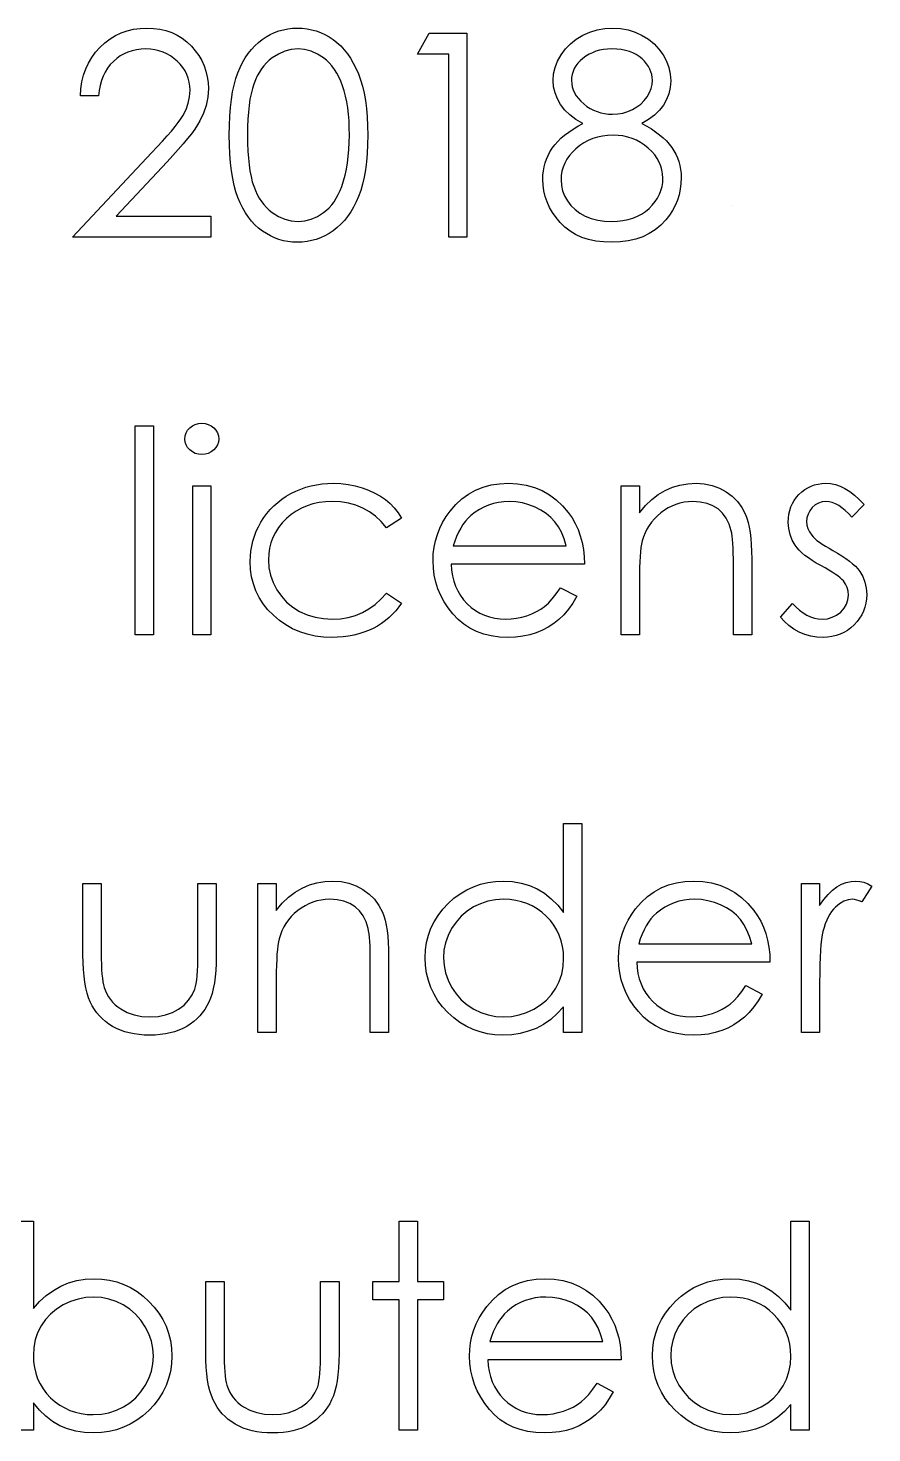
# Model space of a CAD drawing. Header units: millimetres. Extents: x -27 to 266, y -7 to 117.
# Drawn here: x 97.02 to 111.51, y 92.97 to 117.1 of the extents above; entities that cross this region are included whole.
import ezdxf

# ---------------------------------------------------------------- set-up
doc = ezdxf.new("R2010")
doc.units = ezdxf.units.MM

msp = doc.modelspace()

# ---------------------------------------------------------------- linework, layer by layer
at = {"color": 7, "linetype": 'Continuous'}
msp.add_line((109.112, 114.053), (109.112, 114.053), dxfattribs=at)
at = {"color": 7, "linetype": 'Continuous', "flags": 128}
for points in [[(98.23, 115.938), (97.916, 115.938), (97.916, 115.938), (97.925, 116.063), (97.943, 116.182), (97.97, 116.295), (98.008, 116.403), (98.055, 116.504), (98.112, 116.601), (98.178, 116.692), (98.255, 116.776), (98.338, 116.854), (98.427, 116.92), (98.521, 116.976), (98.618, 117.023), (98.721, 117.058), (98.828, 117.084), (98.941, 117.1), (99.058, 117.105), (99.058, 117.105), (99.173, 117.1), (99.283, 117.085), (99.386, 117.061), (99.485, 117.027), (99.578, 116.983), (99.665, 116.93), (99.747, 116.868), (99.823, 116.795), (99.891, 116.715), (99.95, 116.633), (100.001, 116.546), (100.042, 116.457), (100.074, 116.364), (100.097, 116.267), (100.11, 116.168), (100.115, 116.064), (100.115, 116.064), (100.106, 115.918), (100.078, 115.777), (100.034, 115.641), (99.97, 115.509), (99.929, 115.442), (99.88, 115.369), (99.823, 115.289), (99.757, 115.205), (99.682, 115.114), (99.599, 115.018), (99.507, 114.916), (99.407, 114.808), (99.407, 114.808), (98.531, 113.874), (98.531, 113.874), (100.16, 113.874), (100.16, 113.874), (100.16, 113.515), (100.16, 113.515), (97.782, 113.515), (97.782, 113.515), (99.139, 114.963), (99.139, 114.963), (99.238, 115.067), (99.328, 115.164), (99.408, 115.254), (99.48, 115.336), (99.542, 115.413), (99.596, 115.481), (99.64, 115.544), (99.676, 115.599), (99.731, 115.704), (99.77, 115.812), (99.793, 115.922), (99.801, 116.036), (99.801, 116.036), (99.797, 116.108), (99.787, 116.176), (99.77, 116.242), (99.746, 116.306), (99.715, 116.368), (99.677, 116.426), (99.633, 116.482), (99.581, 116.536), (99.524, 116.585), (99.464, 116.628), (99.402, 116.664), (99.336, 116.693), (99.267, 116.716), (99.195, 116.732), (99.12, 116.742), (99.042, 116.746), (99.042, 116.746), (98.959, 116.742), (98.881, 116.732), (98.806, 116.715), (98.734, 116.692), (98.666, 116.663), (98.602, 116.626), (98.541, 116.583), (98.483, 116.533), (98.431, 116.478), (98.385, 116.417), (98.344, 116.35), (98.309, 116.279), (98.28, 116.202), (98.258, 116.119), (98.241, 116.031), (98.23, 115.938)], [(100.474, 115.263), (100.476, 115.432), (100.483, 115.59), (100.495, 115.739), (100.511, 115.878), (100.531, 116.007), (100.557, 116.126), (100.587, 116.236), (100.622, 116.335), (100.66, 116.427), (100.703, 116.514), (100.75, 116.593), (100.801, 116.668), (100.855, 116.737), (100.912, 116.8), (100.974, 116.857), (101.04, 116.909), (101.108, 116.955), (101.179, 116.994), (101.251, 117.028), (101.326, 117.055), (101.403, 117.077), (101.481, 117.093), (101.561, 117.102), (101.644, 117.105), (101.644, 117.105), (101.728, 117.102), (101.81, 117.093), (101.889, 117.077), (101.967, 117.055), (102.042, 117.028), (102.116, 116.994), (102.188, 116.955), (102.258, 116.908), (102.324, 116.856), (102.388, 116.797), (102.448, 116.733), (102.504, 116.663), (102.556, 116.586), (102.605, 116.503), (102.65, 116.414), (102.692, 116.319), (102.729, 116.216), (102.762, 116.105), (102.79, 115.986), (102.812, 115.859), (102.83, 115.723), (102.842, 115.578), (102.849, 115.425), (102.852, 115.263), (102.852, 115.263), (102.849, 115.103), (102.842, 114.951), (102.83, 114.806), (102.813, 114.671), (102.79, 114.544), (102.763, 114.426), (102.732, 114.315), (102.694, 114.213), (102.653, 114.118), (102.608, 114.03), (102.56, 113.947), (102.507, 113.87), (102.451, 113.799), (102.391, 113.735), (102.327, 113.676), (102.26, 113.623), (102.19, 113.577), (102.117, 113.537), (102.043, 113.503), (101.967, 113.475), (101.889, 113.453), (101.81, 113.438), (101.728, 113.428), (101.644, 113.425), (101.644, 113.425), (101.561, 113.428), (101.481, 113.437), (101.403, 113.452), (101.327, 113.473), (101.253, 113.5), (101.181, 113.534), (101.111, 113.573), (101.043, 113.618), (100.977, 113.669), (100.916, 113.726), (100.858, 113.789), (100.804, 113.858), (100.754, 113.933), (100.707, 114.013), (100.663, 114.1), (100.624, 114.193), (100.589, 114.293), (100.558, 114.403), (100.533, 114.523), (100.512, 114.652), (100.495, 114.79), (100.483, 114.939), (100.476, 115.097), (100.474, 115.263)], [(107.56, 115.465), (107.646, 115.419), (107.725, 115.372), (107.798, 115.323), (107.865, 115.273), (107.927, 115.221), (107.982, 115.167), (108.031, 115.113), (108.075, 115.056), (108.113, 114.998), (108.146, 114.937), (108.174, 114.875), (108.196, 114.811), (108.214, 114.745), (108.227, 114.677), (108.234, 114.606), (108.237, 114.534), (108.237, 114.534), (108.233, 114.433), (108.22, 114.335), (108.2, 114.24), (108.171, 114.148), (108.133, 114.058), (108.087, 113.973), (108.034, 113.889), (107.972, 113.809), (107.972, 113.809), (107.886, 113.72), (107.792, 113.641), (107.689, 113.575), (107.577, 113.521), (107.456, 113.479), (107.327, 113.449), (107.189, 113.431), (107.043, 113.425), (107.043, 113.425), (106.902, 113.431), (106.769, 113.446), (106.645, 113.473), (106.531, 113.509), (106.424, 113.557), (106.328, 113.615), (106.239, 113.683), (106.159, 113.762), (106.088, 113.848), (106.027, 113.935), (105.976, 114.025), (105.934, 114.117), (105.901, 114.211), (105.877, 114.307), (105.863, 114.405), (105.859, 114.505), (105.859, 114.505), (105.861, 114.579), (105.869, 114.651), (105.882, 114.72), (105.899, 114.788), (105.922, 114.854), (105.95, 114.918), (105.983, 114.98), (106.021, 115.04), (106.065, 115.099), (106.115, 115.156), (106.172, 115.212), (106.235, 115.266), (106.304, 115.318), (106.379, 115.369), (106.461, 115.418), (106.549, 115.465), (106.549, 115.465), (106.429, 115.534), (106.325, 115.612), (106.238, 115.697), (106.166, 115.79), (106.11, 115.889), (106.07, 115.991), (106.046, 116.097), (106.038, 116.206), (106.038, 116.206), (106.046, 116.318), (106.072, 116.428), (106.114, 116.537), (106.173, 116.645), (106.248, 116.746), (106.335, 116.836), (106.434, 116.915), (106.547, 116.982), (106.669, 117.036), (106.796, 117.074), (106.927, 117.097), (107.064, 117.105), (107.064, 117.105), (107.197, 117.097), (107.325, 117.074), (107.447, 117.034), (107.565, 116.98), (107.674, 116.913), (107.77, 116.834), (107.855, 116.744), (107.926, 116.643), (107.984, 116.536), (108.024, 116.425), (108.049, 116.312), (108.057, 116.197), (108.057, 116.197), (108.05, 116.083), (108.026, 115.976), (107.987, 115.875), (107.933, 115.78), (107.863, 115.692), (107.778, 115.61), (107.677, 115.534), (107.56, 115.465)], [(103.91, 117.015), (104.557, 117.015), (104.557, 117.015), (104.557, 113.515), (104.557, 113.515), (104.243, 113.515), (104.243, 113.515), (104.243, 116.656), (104.243, 116.656), (103.705, 116.656), (103.705, 116.656), (103.91, 117.015)], [(100.788, 115.265), (100.789, 115.125), (100.795, 114.993), (100.803, 114.869), (100.815, 114.756), (100.83, 114.651), (100.848, 114.554), (100.87, 114.466), (100.895, 114.388), (100.924, 114.315), (100.956, 114.248), (100.99, 114.185), (101.028, 114.127), (101.069, 114.073), (101.113, 114.023), (101.161, 113.978), (101.211, 113.938), (101.318, 113.87), (101.427, 113.823), (101.54, 113.794), (101.655, 113.784), (101.655, 113.784), (101.77, 113.793), (101.882, 113.822), (101.99, 113.868), (102.095, 113.934), (102.145, 113.974), (102.191, 114.018), (102.234, 114.068), (102.275, 114.122), (102.312, 114.18), (102.347, 114.244), (102.377, 114.312), (102.405, 114.385), (102.405, 114.385), (102.436, 114.479), (102.464, 114.577), (102.486, 114.68), (102.505, 114.787), (102.519, 114.9), (102.53, 115.017), (102.536, 115.139), (102.538, 115.265), (102.538, 115.265), (102.536, 115.391), (102.531, 115.512), (102.521, 115.626), (102.509, 115.735), (102.492, 115.838), (102.472, 115.934), (102.448, 116.026), (102.42, 116.111), (102.389, 116.191), (102.356, 116.265), (102.319, 116.333), (102.28, 116.396), (102.238, 116.454), (102.192, 116.506), (102.145, 116.552), (102.094, 116.593), (101.988, 116.659), (101.88, 116.708), (101.769, 116.736), (101.655, 116.746), (101.655, 116.746), (101.539, 116.736), (101.426, 116.708), (101.317, 116.659), (101.211, 116.593), (101.161, 116.553), (101.114, 116.508), (101.07, 116.458), (101.029, 116.404), (100.991, 116.346), (100.956, 116.283), (100.925, 116.216), (100.896, 116.143), (100.871, 116.065), (100.849, 115.977), (100.83, 115.881), (100.815, 115.775), (100.803, 115.661), (100.795, 115.538), (100.789, 115.406), (100.788, 115.265)], [(107.046, 116.746), (106.973, 116.743), (106.902, 116.736), (106.836, 116.723), (106.772, 116.706), (106.711, 116.682), (106.654, 116.655), (106.6, 116.622), (106.549, 116.584), (106.503, 116.543), (106.463, 116.5), (106.429, 116.455), (106.401, 116.408), (106.38, 116.359), (106.365, 116.309), (106.355, 116.256), (106.352, 116.202), (106.352, 116.202), (106.356, 116.147), (106.365, 116.094), (106.382, 116.042), (106.405, 115.992), (106.435, 115.943), (106.471, 115.894), (106.514, 115.848), (106.564, 115.803), (106.618, 115.76), (106.675, 115.724), (106.733, 115.694), (106.794, 115.669), (106.857, 115.649), (106.922, 115.635), (106.989, 115.627), (107.059, 115.624), (107.059, 115.624), (107.148, 115.629), (107.235, 115.644), (107.319, 115.669), (107.401, 115.704), (107.477, 115.749), (107.545, 115.8), (107.603, 115.859), (107.653, 115.926), (107.692, 115.997), (107.721, 116.067), (107.738, 116.138), (107.743, 116.209), (107.743, 116.209), (107.74, 116.258), (107.732, 116.307), (107.718, 116.354), (107.698, 116.401), (107.673, 116.446), (107.643, 116.49), (107.606, 116.534), (107.564, 116.577), (107.517, 116.616), (107.465, 116.65), (107.408, 116.68), (107.346, 116.704), (107.278, 116.722), (107.206, 116.735), (107.129, 116.743), (107.046, 116.746)], [(107.067, 115.265), (106.973, 115.261), (106.884, 115.25), (106.799, 115.233), (106.717, 115.207), (106.64, 115.174), (106.565, 115.134), (106.495, 115.087), (106.429, 115.033), (106.369, 114.975), (106.317, 114.914), (106.273, 114.85), (106.237, 114.784), (106.208, 114.715), (106.189, 114.644), (106.177, 114.571), (106.173, 114.495), (106.173, 114.495), (106.18, 114.401), (106.2, 114.311), (106.234, 114.222), (106.282, 114.136), (106.342, 114.056), (106.414, 113.987), (106.496, 113.926), (106.589, 113.875), (106.692, 113.835), (106.802, 113.807), (106.921, 113.79), (107.046, 113.784), (107.046, 113.784), (107.144, 113.788), (107.237, 113.798), (107.325, 113.816), (107.407, 113.84), (107.484, 113.871), (107.556, 113.91), (107.623, 113.954), (107.685, 114.007), (107.74, 114.064), (107.789, 114.123), (107.83, 114.185), (107.863, 114.249), (107.889, 114.315), (107.908, 114.383), (107.919, 114.454), (107.923, 114.528), (107.923, 114.528), (107.918, 114.599), (107.907, 114.668), (107.888, 114.735), (107.86, 114.801), (107.824, 114.864), (107.782, 114.925), (107.731, 114.984), (107.672, 115.04), (107.607, 115.093), (107.54, 115.139), (107.469, 115.177), (107.395, 115.209), (107.318, 115.233), (107.237, 115.251), (107.153, 115.261), (107.067, 115.265)], [(100.001, 110.316), (100.06, 110.311), (100.114, 110.296), (100.163, 110.271), (100.208, 110.237), (100.246, 110.195), (100.273, 110.149), (100.289, 110.099), (100.294, 110.045), (100.294, 110.045), (100.289, 109.993), (100.273, 109.944), (100.246, 109.898), (100.208, 109.857), (100.163, 109.822), (100.114, 109.797), (100.06, 109.783), (100.001, 109.778), (100.001, 109.778), (99.944, 109.783), (99.891, 109.797), (99.841, 109.822), (99.797, 109.857), (99.759, 109.898), (99.733, 109.944), (99.717, 109.993), (99.711, 110.045), (99.711, 110.045), (99.717, 110.099), (99.733, 110.149), (99.759, 110.195), (99.797, 110.237), (99.841, 110.271), (99.891, 110.296), (99.944, 110.311), (100.001, 110.316)], [(98.858, 110.271), (99.173, 110.271), (99.173, 110.271), (99.173, 106.681), (99.173, 106.681), (98.859, 106.681), (98.859, 106.681), (98.859, 110.271)], [(99.846, 109.239), (100.16, 109.239), (100.16, 109.239), (100.16, 106.681), (100.16, 106.681), (99.846, 106.681), (99.846, 106.681), (99.846, 109.239)], [(103.435, 108.685), (103.173, 108.521), (103.173, 108.521), (103.083, 108.626), (102.986, 108.718), (102.882, 108.795), (102.769, 108.858), (102.649, 108.907), (102.52, 108.942), (102.385, 108.963), (102.241, 108.97), (102.241, 108.97), (102.126, 108.965), (102.016, 108.952), (101.91, 108.929), (101.81, 108.897), (101.715, 108.856), (101.624, 108.805), (101.539, 108.746), (101.458, 108.678), (101.385, 108.603), (101.322, 108.523), (101.268, 108.441), (101.225, 108.354), (101.19, 108.263), (101.167, 108.169), (101.152, 108.07), (101.147, 107.967), (101.147, 107.967), (101.156, 107.833), (101.183, 107.704), (101.228, 107.578), (101.29, 107.456), (101.369, 107.343), (101.46, 107.242), (101.565, 107.156), (101.683, 107.083), (101.812, 107.025), (101.948, 106.984), (102.092, 106.959), (102.244, 106.951), (102.244, 106.951), (102.382, 106.958), (102.515, 106.979), (102.64, 107.014), (102.76, 107.063), (102.873, 107.126), (102.979, 107.203), (103.079, 107.294), (103.173, 107.399), (103.173, 107.399), (103.435, 107.227), (103.435, 107.227), (103.388, 107.159), (103.336, 107.094), (103.28, 107.034), (103.22, 106.978), (103.157, 106.925), (103.089, 106.877), (103.018, 106.832), (102.943, 106.792), (102.864, 106.755), (102.783, 106.724), (102.699, 106.697), (102.612, 106.675), (102.523, 106.658), (102.431, 106.646), (102.336, 106.639), (102.239, 106.637), (102.239, 106.637), (102.09, 106.642), (101.948, 106.66), (101.813, 106.69), (101.684, 106.731), (101.561, 106.785), (101.445, 106.85), (101.336, 106.927), (101.233, 107.016), (101.139, 107.113), (101.058, 107.216), (100.989, 107.324), (100.933, 107.437), (100.889, 107.555), (100.858, 107.678), (100.839, 107.806), (100.833, 107.939), (100.833, 107.939), (100.836, 108.03), (100.845, 108.119), (100.859, 108.206), (100.88, 108.292), (100.906, 108.376), (100.938, 108.459), (100.976, 108.539), (101.019, 108.619), (101.068, 108.695), (101.122, 108.767), (101.179, 108.835), (101.242, 108.898), (101.308, 108.957), (101.378, 109.011), (101.454, 109.062), (101.533, 109.108), (101.616, 109.149), (101.702, 109.185), (101.789, 109.215), (101.88, 109.24), (101.972, 109.259), (102.067, 109.273), (102.164, 109.281), (102.265, 109.284), (102.265, 109.284), (102.39, 109.279), (102.514, 109.264), (102.635, 109.241), (102.755, 109.206), (102.868, 109.164), (102.973, 109.116), (103.069, 109.062), (103.156, 109.003), (103.235, 108.936), (103.308, 108.861), (103.375, 108.777), (103.435, 108.685)], [(106.163, 107.489), (106.442, 107.343), (106.442, 107.343), (106.373, 107.226), (106.3, 107.12), (106.221, 107.026), (106.137, 106.945), (106.048, 106.874), (105.954, 106.813), (105.854, 106.759), (105.748, 106.715), (105.637, 106.681), (105.518, 106.656), (105.393, 106.642), (105.26, 106.637), (105.26, 106.637), (105.113, 106.643), (104.974, 106.662), (104.844, 106.693), (104.721, 106.738), (104.608, 106.794), (104.502, 106.864), (104.404, 106.946), (104.315, 107.04), (104.235, 107.143), (104.165, 107.249), (104.107, 107.358), (104.059, 107.471), (104.022, 107.587), (103.995, 107.705), (103.98, 107.828), (103.974, 107.953), (103.974, 107.953), (103.979, 108.071), (103.992, 108.186), (104.015, 108.298), (104.048, 108.406), (104.089, 108.511), (104.139, 108.613), (104.2, 108.712), (104.268, 108.807), (104.268, 108.807), (104.366, 108.919), (104.471, 109.016), (104.584, 109.098), (104.705, 109.165), (104.834, 109.217), (104.971, 109.255), (105.115, 109.276), (105.268, 109.284), (105.268, 109.284), (105.425, 109.276), (105.575, 109.252), (105.715, 109.213), (105.848, 109.159), (105.973, 109.088), (106.089, 109.001), (106.198, 108.898), (106.298, 108.781), (106.298, 108.781), (106.363, 108.689), (106.418, 108.592), (106.466, 108.489), (106.504, 108.381), (106.535, 108.267), (106.558, 108.148), (106.571, 108.023), (106.576, 107.893), (106.576, 107.893), (104.288, 107.893), (104.288, 107.893), (104.294, 107.792), (104.308, 107.695), (104.331, 107.603), (104.362, 107.517), (104.399, 107.434), (104.446, 107.357), (104.5, 107.284), (104.563, 107.215), (104.632, 107.153), (104.704, 107.099), (104.78, 107.054), (104.861, 107.017), (104.945, 106.988), (105.033, 106.968), (105.125, 106.955), (105.221, 106.951), (105.221, 106.951), (105.315, 106.954), (105.407, 106.965), (105.498, 106.984), (105.588, 107.01), (105.674, 107.043), (105.753, 107.08), (105.826, 107.122), (105.891, 107.169), (105.955, 107.226), (106.022, 107.299), (106.091, 107.386), (106.163, 107.489)], [(107.205, 109.239), (107.519, 109.239), (107.519, 109.239), (107.519, 108.778), (107.519, 108.778), (107.622, 108.901), (107.73, 109.007), (107.843, 109.094), (107.963, 109.163), (108.087, 109.216), (108.216, 109.254), (108.352, 109.276), (108.492, 109.284), (108.492, 109.284), (108.634, 109.275), (108.767, 109.248), (108.892, 109.203), (109.008, 109.14), (109.113, 109.061), (109.204, 108.97), (109.28, 108.866), (109.341, 108.75), (109.366, 108.685), (109.388, 108.61), (109.406, 108.528), (109.422, 108.437), (109.433, 108.338), (109.441, 108.23), (109.447, 108.112), (109.448, 107.988), (109.448, 107.988), (109.448, 106.681), (109.448, 106.681), (109.134, 106.681), (109.134, 106.681), (109.134, 107.885), (109.134, 107.885), (109.133, 107.989), (109.132, 108.084), (109.129, 108.171), (109.125, 108.248), (109.119, 108.316), (109.113, 108.375), (109.105, 108.426), (109.097, 108.467), (109.097, 108.467), (109.061, 108.584), (109.011, 108.687), (108.948, 108.773), (108.872, 108.844), (108.782, 108.899), (108.68, 108.938), (108.565, 108.962), (108.437, 108.97), (108.437, 108.97), (108.362, 108.967), (108.288, 108.958), (108.216, 108.943), (108.146, 108.922), (108.078, 108.894), (108.012, 108.861), (107.949, 108.821), (107.887, 108.775), (107.829, 108.725), (107.776, 108.672), (107.728, 108.616), (107.686, 108.557), (107.648, 108.495), (107.616, 108.431), (107.589, 108.363), (107.567, 108.293), (107.567, 108.293), (107.556, 108.241), (107.546, 108.179), (107.538, 108.108), (107.531, 108.027), (107.526, 107.936), (107.522, 107.836), (107.519, 107.726), (107.519, 107.606), (107.519, 107.606), (107.519, 106.681), (107.519, 106.681), (107.205, 106.681), (107.205, 106.681), (107.205, 109.239)], [(111.378, 108.92), (111.165, 108.701), (111.165, 108.701), (111.109, 108.764), (111.052, 108.818), (110.996, 108.865), (110.942, 108.903), (110.886, 108.932), (110.832, 108.953), (110.777, 108.966), (110.723, 108.97), (110.723, 108.97), (110.657, 108.964), (110.596, 108.944), (110.539, 108.912), (110.488, 108.866), (110.445, 108.812), (110.415, 108.755), (110.397, 108.692), (110.391, 108.626), (110.391, 108.626), (110.396, 108.565), (110.412, 108.507), (110.44, 108.45), (110.478, 108.394), (110.478, 108.394), (110.502, 108.365), (110.533, 108.335), (110.569, 108.304), (110.612, 108.272), (110.661, 108.238), (110.716, 108.204), (110.776, 108.167), (110.843, 108.13), (110.843, 108.13), (110.924, 108.084), (110.998, 108.038), (111.066, 107.993), (111.127, 107.948), (111.181, 107.903), (111.229, 107.859), (111.27, 107.814), (111.303, 107.771), (111.303, 107.771), (111.355, 107.681), (111.393, 107.585), (111.415, 107.483), (111.423, 107.376), (111.423, 107.376), (111.419, 107.3), (111.409, 107.227), (111.392, 107.157), (111.369, 107.09), (111.338, 107.026), (111.302, 106.965), (111.259, 106.907), (111.208, 106.851), (111.153, 106.801), (111.094, 106.757), (111.033, 106.721), (110.968, 106.691), (110.899, 106.667), (110.827, 106.65), (110.752, 106.64), (110.673, 106.637), (110.673, 106.637), (110.567, 106.642), (110.464, 106.66), (110.363, 106.688), (110.264, 106.728), (110.171, 106.779), (110.086, 106.839), (110.01, 106.907), (109.942, 106.983), (109.942, 106.983), (110.15, 107.22), (110.15, 107.22), (110.21, 107.157), (110.271, 107.102), (110.334, 107.056), (110.396, 107.018), (110.46, 106.989), (110.525, 106.968), (110.59, 106.955), (110.657, 106.951), (110.657, 106.951), (110.747, 106.958), (110.831, 106.982), (110.907, 107.019), (110.977, 107.073), (111.034, 107.137), (111.076, 107.207), (111.1, 107.282), (111.109, 107.362), (111.109, 107.362), (111.103, 107.429), (111.087, 107.492), (111.06, 107.551), (111.022, 107.606), (111.022, 107.606), (110.998, 107.633), (110.966, 107.662), (110.928, 107.692), (110.883, 107.725), (110.831, 107.758), (110.772, 107.793), (110.707, 107.831), (110.635, 107.87), (110.635, 107.87), (110.557, 107.914), (110.485, 107.958), (110.421, 108.002), (110.362, 108.046), (110.31, 108.089), (110.265, 108.133), (110.226, 108.176), (110.194, 108.219), (110.194, 108.219), (110.142, 108.308), (110.106, 108.404), (110.083, 108.505), (110.076, 108.613), (110.076, 108.613), (110.079, 108.684), (110.088, 108.751), (110.102, 108.816), (110.122, 108.877), (110.148, 108.936), (110.18, 108.991), (110.217, 109.044), (110.259, 109.093), (110.307, 109.137), (110.358, 109.176), (110.411, 109.209), (110.467, 109.236), (110.527, 109.257), (110.589, 109.272), (110.654, 109.281), (110.723, 109.284), (110.723, 109.284), (110.804, 109.278), (110.886, 109.262), (110.968, 109.233), (111.05, 109.193), (111.131, 109.142), (111.213, 109.079), (111.296, 109.006), (111.378, 108.92)], [(106.262, 108.207), (106.225, 108.331), (106.18, 108.442), (106.127, 108.539), (106.067, 108.624), (105.998, 108.698), (105.918, 108.765), (105.828, 108.823), (105.728, 108.875), (105.622, 108.917), (105.511, 108.946), (105.399, 108.964), (105.284, 108.97), (105.284, 108.97), (105.19, 108.966), (105.099, 108.955), (105.012, 108.936), (104.928, 108.91), (104.847, 108.876), (104.77, 108.835), (104.696, 108.786), (104.625, 108.73), (104.625, 108.73), (104.576, 108.684), (104.531, 108.632), (104.488, 108.575), (104.449, 108.513), (104.412, 108.444), (104.378, 108.37), (104.348, 108.292), (104.321, 108.207), (104.321, 108.207), (106.262, 108.207)], [(106.532, 103.438), (106.532, 99.848), (106.532, 99.848), (106.217, 99.848), (106.217, 99.848), (106.217, 100.291), (106.217, 100.291), (106.109, 100.173), (105.995, 100.072), (105.873, 99.988), (105.745, 99.92), (105.611, 99.869), (105.471, 99.833), (105.325, 99.81), (105.173, 99.803), (105.173, 99.803), (105.038, 99.81), (104.907, 99.828), (104.782, 99.858), (104.661, 99.9), (104.546, 99.955), (104.435, 100.021), (104.33, 100.1), (104.23, 100.191), (104.138, 100.291), (104.059, 100.395), (103.992, 100.505), (103.937, 100.621), (103.894, 100.741), (103.864, 100.867), (103.846, 100.998), (103.839, 101.134), (103.839, 101.134), (103.846, 101.267), (103.864, 101.396), (103.895, 101.52), (103.938, 101.639), (103.994, 101.752), (104.061, 101.861), (104.141, 101.966), (104.233, 102.064), (104.334, 102.155), (104.441, 102.233), (104.552, 102.3), (104.668, 102.354), (104.789, 102.397), (104.916, 102.427), (105.047, 102.444), (105.183, 102.451), (105.183, 102.451), (105.339, 102.442), (105.488, 102.417), (105.629, 102.374), (105.762, 102.315), (105.887, 102.24), (106.006, 102.147), (106.115, 102.037), (106.217, 101.911), (106.217, 101.911), (106.217, 103.438), (106.217, 103.438), (106.532, 103.438)], [(97.961, 102.406), (98.275, 102.406), (98.275, 102.406), (98.275, 101.22), (98.275, 101.22), (98.276, 101.115), (98.278, 101.02), (98.282, 100.932), (98.288, 100.853), (98.295, 100.783), (98.303, 100.72), (98.313, 100.667), (98.325, 100.621), (98.325, 100.621), (98.346, 100.565), (98.371, 100.511), (98.4, 100.46), (98.433, 100.413), (98.471, 100.368), (98.513, 100.326), (98.558, 100.288), (98.609, 100.253), (98.719, 100.194), (98.84, 100.151), (98.97, 100.126), (99.11, 100.117), (99.11, 100.117), (99.25, 100.126), (99.379, 100.15), (99.497, 100.192), (99.604, 100.249), (99.697, 100.32), (99.775, 100.402), (99.837, 100.494), (99.884, 100.596), (99.884, 100.596), (99.895, 100.638), (99.906, 100.69), (99.915, 100.753), (99.923, 100.825), (99.928, 100.909), (99.932, 101.002), (99.935, 101.106), (99.935, 101.22), (99.935, 101.22), (99.935, 102.406), (99.935, 102.406), (100.25, 102.406), (100.25, 102.406), (100.25, 101.161), (100.25, 101.161), (100.247, 101.034), (100.242, 100.915), (100.232, 100.803), (100.218, 100.701), (100.2, 100.605), (100.179, 100.519), (100.153, 100.441), (100.123, 100.37), (100.09, 100.305), (100.053, 100.244), (100.01, 100.187), (99.966, 100.133), (99.916, 100.082), (99.863, 100.036), (99.805, 99.993), (99.743, 99.953), (99.678, 99.918), (99.609, 99.887), (99.535, 99.862), (99.458, 99.841), (99.376, 99.824), (99.29, 99.812), (99.201, 99.805), (99.107, 99.803), (99.107, 99.803), (99.014, 99.805), (98.924, 99.812), (98.839, 99.824), (98.757, 99.841), (98.679, 99.862), (98.605, 99.887), (98.535, 99.918), (98.469, 99.953), (98.408, 99.993), (98.35, 100.036), (98.296, 100.083), (98.246, 100.133), (98.2, 100.188), (98.159, 100.246), (98.121, 100.308), (98.087, 100.373), (98.058, 100.445), (98.032, 100.525), (98.01, 100.614), (97.993, 100.711), (97.979, 100.816), (97.969, 100.93), (97.963, 101.053), (97.961, 101.184), (97.961, 101.184), (97.961, 102.406)], [(100.967, 102.406), (101.282, 102.406), (101.282, 102.406), (101.282, 101.944), (101.282, 101.944), (101.385, 102.068), (101.493, 102.174), (101.606, 102.261), (101.725, 102.33), (101.85, 102.383), (101.979, 102.421), (102.115, 102.443), (102.255, 102.451), (102.255, 102.451), (102.396, 102.442), (102.53, 102.415), (102.654, 102.369), (102.771, 102.306), (102.876, 102.228), (102.967, 102.137), (103.043, 102.033), (103.104, 101.916), (103.129, 101.851), (103.151, 101.777), (103.169, 101.695), (103.184, 101.604), (103.196, 101.504), (103.204, 101.396), (103.21, 101.279), (103.211, 101.154), (103.211, 101.154), (103.211, 99.848), (103.211, 99.848), (102.897, 99.848), (102.897, 99.848), (102.897, 101.051), (102.897, 101.051), (102.896, 101.156), (102.895, 101.251), (102.892, 101.337), (102.888, 101.415), (102.882, 101.483), (102.876, 101.542), (102.868, 101.593), (102.86, 101.633), (102.86, 101.633), (102.824, 101.751), (102.774, 101.853), (102.711, 101.94), (102.635, 102.01), (102.545, 102.066), (102.443, 102.105), (102.328, 102.129), (102.2, 102.137), (102.2, 102.137), (102.124, 102.134), (102.051, 102.125), (101.979, 102.109), (101.909, 102.088), (101.841, 102.06), (101.775, 102.027), (101.711, 101.987), (101.65, 101.942), (101.591, 101.891), (101.539, 101.839), (101.491, 101.783), (101.448, 101.724), (101.411, 101.662), (101.379, 101.597), (101.352, 101.529), (101.33, 101.459), (101.33, 101.459), (101.319, 101.407), (101.309, 101.346), (101.301, 101.275), (101.294, 101.194), (101.289, 101.103), (101.284, 101.003), (101.282, 100.893), (101.282, 100.773), (101.282, 100.773), (101.282, 99.848), (101.282, 99.848), (100.967, 99.848), (100.967, 99.848), (100.967, 102.406)], [(109.349, 100.656), (109.628, 100.509), (109.628, 100.509), (109.559, 100.392), (109.485, 100.287), (109.407, 100.193), (109.323, 100.112), (109.234, 100.041), (109.14, 99.979), (109.04, 99.926), (108.934, 99.882), (108.823, 99.847), (108.704, 99.823), (108.579, 99.808), (108.446, 99.803), (108.446, 99.803), (108.299, 99.81), (108.16, 99.829), (108.03, 99.86), (107.907, 99.904), (107.794, 99.961), (107.688, 100.03), (107.59, 100.112), (107.501, 100.207), (107.421, 100.309), (107.351, 100.415), (107.293, 100.525), (107.245, 100.638), (107.207, 100.753), (107.181, 100.872), (107.165, 100.994), (107.16, 101.12), (107.16, 101.12), (107.165, 101.238), (107.178, 101.353), (107.201, 101.464), (107.233, 101.573), (107.275, 101.678), (107.325, 101.78), (107.386, 101.879), (107.454, 101.974), (107.454, 101.974), (107.552, 102.085), (107.657, 102.183), (107.77, 102.264), (107.891, 102.332), (108.02, 102.383), (108.157, 102.421), (108.301, 102.443), (108.454, 102.451), (108.454, 102.451), (108.611, 102.443), (108.76, 102.419), (108.901, 102.38), (109.034, 102.325), (109.159, 102.254), (109.275, 102.167), (109.384, 102.065), (109.484, 101.947), (109.484, 101.947), (109.549, 101.855), (109.604, 101.759), (109.652, 101.656), (109.69, 101.548), (109.721, 101.434), (109.743, 101.315), (109.757, 101.19), (109.762, 101.06), (109.762, 101.06), (107.474, 101.06), (107.474, 101.06), (107.48, 100.959), (107.494, 100.862), (107.517, 100.77), (107.548, 100.683), (107.585, 100.601), (107.632, 100.523), (107.686, 100.45), (107.749, 100.382), (107.817, 100.32), (107.89, 100.266), (107.966, 100.22), (108.047, 100.183), (108.131, 100.155), (108.219, 100.134), (108.311, 100.122), (108.407, 100.117), (108.407, 100.117), (108.501, 100.121), (108.593, 100.132), (108.684, 100.151), (108.774, 100.177), (108.86, 100.209), (108.939, 100.247), (109.011, 100.289), (109.077, 100.336), (109.141, 100.393), (109.208, 100.466), (109.277, 100.553), (109.349, 100.656)], [(110.301, 102.406), (110.615, 102.406), (110.615, 102.406), (110.615, 102.029), (110.615, 102.029), (110.686, 102.133), (110.76, 102.221), (110.835, 102.294), (110.912, 102.351), (110.991, 102.395), (111.073, 102.426), (111.155, 102.444), (111.239, 102.451), (111.239, 102.451), (111.304, 102.445), (111.371, 102.429), (111.441, 102.402), (111.512, 102.363), (111.512, 102.363), (111.34, 102.091), (111.34, 102.091), (111.294, 102.111), (111.252, 102.125), (111.214, 102.134), (111.179, 102.137), (111.179, 102.137), (111.104, 102.128), (111.03, 102.103), (110.958, 102.061), (110.886, 102.002), (110.852, 101.966), (110.82, 101.926), (110.79, 101.881), (110.762, 101.831), (110.736, 101.776), (110.712, 101.717), (110.691, 101.654), (110.671, 101.586), (110.671, 101.586), (110.658, 101.525), (110.646, 101.449), (110.637, 101.36), (110.629, 101.257), (110.623, 101.141), (110.618, 101.011), (110.616, 100.866), (110.615, 100.708), (110.615, 100.708), (110.615, 99.848), (110.615, 99.848), (110.301, 99.848), (110.301, 99.848), (110.301, 102.406)], [(105.187, 102.137), (105.049, 102.128), (104.918, 102.104), (104.791, 102.062), (104.67, 102.005), (104.558, 101.933), (104.458, 101.846), (104.369, 101.747), (104.293, 101.635), (104.232, 101.514), (104.188, 101.389), (104.162, 101.262), (104.153, 101.13), (104.153, 101.13), (104.163, 101), (104.188, 100.872), (104.233, 100.748), (104.294, 100.626), (104.371, 100.512), (104.46, 100.412), (104.561, 100.325), (104.674, 100.251), (104.795, 100.192), (104.92, 100.151), (105.05, 100.126), (105.184, 100.117), (105.184, 100.117), (105.32, 100.126), (105.453, 100.15), (105.581, 100.192), (105.706, 100.25), (105.821, 100.322), (105.924, 100.406), (106.011, 100.502), (106.084, 100.61), (106.142, 100.727), (106.185, 100.851), (106.209, 100.983), (106.217, 101.121), (106.217, 101.121), (106.213, 101.227), (106.199, 101.329), (106.175, 101.426), (106.143, 101.519), (106.101, 101.607), (106.05, 101.691), (105.99, 101.771), (105.92, 101.846), (105.843, 101.914), (105.762, 101.973), (105.677, 102.023), (105.588, 102.064), (105.494, 102.096), (105.396, 102.118), (105.293, 102.132), (105.187, 102.137)], [(109.448, 101.374), (109.411, 101.498), (109.366, 101.609), (109.313, 101.706), (109.253, 101.79), (109.184, 101.865), (109.104, 101.931), (109.014, 101.99), (108.914, 102.041), (108.807, 102.083), (108.697, 102.113), (108.585, 102.131), (108.47, 102.137), (108.47, 102.137), (108.376, 102.133), (108.285, 102.122), (108.197, 102.103), (108.114, 102.077), (108.033, 102.043), (107.956, 102.002), (107.882, 101.953), (107.811, 101.897), (107.811, 101.897), (107.762, 101.851), (107.716, 101.799), (107.674, 101.742), (107.634, 101.679), (107.598, 101.611), (107.564, 101.537), (107.534, 101.459), (107.507, 101.374), (107.507, 101.374), (109.448, 101.374)], [(96.794, 96.605), (97.109, 96.605), (97.109, 96.605), (97.109, 95.108), (97.109, 95.108), (97.217, 95.228), (97.331, 95.331), (97.453, 95.419), (97.58, 95.49), (97.714, 95.546), (97.853, 95.586), (98, 95.61), (98.152, 95.617), (98.152, 95.617), (98.287, 95.611), (98.418, 95.593), (98.544, 95.563), (98.664, 95.521), (98.779, 95.466), (98.89, 95.399), (98.995, 95.321), (99.095, 95.23), (99.187, 95.13), (99.267, 95.026), (99.334, 94.916), (99.389, 94.801), (99.432, 94.681), (99.462, 94.555), (99.48, 94.425), (99.487, 94.289), (99.487, 94.289), (99.48, 94.155), (99.462, 94.026), (99.431, 93.902), (99.388, 93.783), (99.332, 93.668), (99.264, 93.56), (99.185, 93.455), (99.092, 93.356), (98.991, 93.266), (98.884, 93.187), (98.774, 93.121), (98.657, 93.067), (98.536, 93.024), (98.41, 92.994), (98.278, 92.976), (98.142, 92.97), (98.142, 92.97), (97.986, 92.978), (97.838, 93.001), (97.698, 93.04), (97.565, 93.094), (97.439, 93.166), (97.322, 93.255), (97.212, 93.363), (97.109, 93.488), (97.109, 93.488), (97.109, 93.015), (97.109, 93.015), (96.794, 93.015)], [(103.391, 96.605), (103.705, 96.605), (103.705, 96.605), (103.705, 95.572), (103.705, 95.572), (104.153, 95.572), (104.153, 95.572), (104.153, 95.258), (104.153, 95.258), (103.705, 95.258), (103.705, 95.258), (103.705, 93.015), (103.705, 93.015), (103.391, 93.015), (103.391, 93.015), (103.391, 95.258), (103.391, 95.258), (102.942, 95.258), (102.942, 95.258), (102.942, 95.572), (102.942, 95.572), (103.391, 95.572), (103.391, 95.572), (103.391, 96.605)], [(110.435, 96.605), (110.435, 93.015), (110.435, 93.015), (110.121, 93.015), (110.121, 93.015), (110.121, 93.457), (110.121, 93.457), (110.013, 93.339), (109.898, 93.238), (109.776, 93.154), (109.649, 93.087), (109.515, 93.036), (109.375, 92.999), (109.229, 92.977), (109.077, 92.97), (109.077, 92.97), (108.941, 92.976), (108.811, 92.994), (108.685, 93.025), (108.565, 93.067), (108.45, 93.121), (108.339, 93.188), (108.234, 93.267), (108.134, 93.358), (108.042, 93.457), (107.963, 93.562), (107.896, 93.672), (107.841, 93.787), (107.798, 93.908), (107.768, 94.034), (107.749, 94.165), (107.743, 94.301), (107.743, 94.301), (107.749, 94.434), (107.768, 94.563), (107.799, 94.686), (107.842, 94.805), (107.897, 94.919), (107.965, 95.028), (108.045, 95.132), (108.137, 95.231), (108.238, 95.321), (108.345, 95.4), (108.455, 95.467), (108.572, 95.521), (108.693, 95.563), (108.819, 95.594), (108.95, 95.611), (109.086, 95.617), (109.086, 95.617), (109.243, 95.609), (109.391, 95.584), (109.532, 95.541), (109.666, 95.482), (109.791, 95.406), (109.91, 95.314), (110.019, 95.204), (110.121, 95.078), (110.121, 95.078), (110.121, 96.605), (110.121, 96.605), (110.435, 96.605)], [(106.791, 93.822), (107.07, 93.676), (107.07, 93.676), (107.001, 93.559), (106.928, 93.454), (106.849, 93.36), (106.765, 93.278), (106.676, 93.208), (106.582, 93.146), (106.482, 93.093), (106.377, 93.048), (106.265, 93.014), (106.147, 92.99), (106.021, 92.975), (105.889, 92.97), (105.889, 92.97), (105.741, 92.976), (105.603, 92.995), (105.472, 93.027), (105.35, 93.071), (105.236, 93.128), (105.13, 93.197), (105.032, 93.279), (104.943, 93.374), (104.863, 93.476), (104.794, 93.582), (104.735, 93.691), (104.688, 93.804), (104.65, 93.92), (104.623, 94.038), (104.608, 94.161), (104.602, 94.287), (104.602, 94.287), (104.607, 94.404), (104.62, 94.519), (104.643, 94.631), (104.676, 94.74), (104.717, 94.845), (104.768, 94.946), (104.828, 95.045), (104.897, 95.141), (104.897, 95.141), (104.994, 95.252), (105.099, 95.35), (105.212, 95.431), (105.333, 95.498), (105.462, 95.55), (105.599, 95.588), (105.744, 95.61), (105.896, 95.617), (105.896, 95.617), (106.053, 95.61), (106.203, 95.586), (106.344, 95.547), (106.476, 95.492), (106.601, 95.421), (106.717, 95.334), (106.826, 95.232), (106.926, 95.114), (106.926, 95.114), (106.991, 95.022), (107.046, 94.925), (107.094, 94.822), (107.132, 94.714), (107.163, 94.601), (107.186, 94.482), (107.199, 94.357), (107.205, 94.226), (107.205, 94.226), (104.916, 94.226), (104.916, 94.226), (104.923, 94.125), (104.937, 94.029), (104.959, 93.937), (104.99, 93.85), (105.028, 93.768), (105.074, 93.69), (105.129, 93.617), (105.191, 93.548), (105.26, 93.487), (105.332, 93.433), (105.408, 93.387), (105.489, 93.35), (105.573, 93.321), (105.662, 93.301), (105.753, 93.288), (105.849, 93.284), (105.849, 93.284), (105.943, 93.288), (106.035, 93.299), (106.126, 93.318), (106.216, 93.344), (106.302, 93.376), (106.382, 93.414), (106.454, 93.456), (106.52, 93.503), (106.583, 93.56), (106.65, 93.632), (106.719, 93.719), (106.791, 93.822)], [(100.07, 95.572), (100.384, 95.572), (100.384, 95.572), (100.384, 94.386), (100.384, 94.386), (100.385, 94.282), (100.387, 94.186), (100.391, 94.099), (100.397, 94.02), (100.404, 93.949), (100.412, 93.887), (100.422, 93.834), (100.434, 93.788), (100.434, 93.788), (100.455, 93.731), (100.48, 93.677), (100.509, 93.627), (100.542, 93.579), (100.58, 93.534), (100.622, 93.493), (100.667, 93.454), (100.718, 93.419), (100.828, 93.36), (100.949, 93.318), (101.079, 93.292), (101.219, 93.284), (101.219, 93.284), (101.359, 93.292), (101.488, 93.317), (101.606, 93.358), (101.713, 93.416), (101.806, 93.487), (101.884, 93.569), (101.946, 93.661), (101.993, 93.763), (101.993, 93.763), (102.004, 93.805), (102.015, 93.857), (102.024, 93.919), (102.032, 93.992), (102.037, 94.076), (102.041, 94.169), (102.044, 94.273), (102.044, 94.386), (102.044, 94.386), (102.044, 95.572), (102.044, 95.572), (102.359, 95.572), (102.359, 95.572), (102.359, 94.327), (102.359, 94.327), (102.356, 94.2), (102.351, 94.081), (102.341, 93.97), (102.327, 93.867), (102.309, 93.772), (102.288, 93.686), (102.262, 93.607), (102.232, 93.536), (102.199, 93.472), (102.162, 93.411), (102.119, 93.353), (102.075, 93.299), (102.025, 93.249), (101.971, 93.203), (101.914, 93.159), (101.852, 93.12), (101.787, 93.085), (101.718, 93.054), (101.644, 93.029), (101.567, 93.008), (101.485, 92.991), (101.399, 92.979), (101.31, 92.972), (101.216, 92.97), (101.216, 92.97), (101.123, 92.972), (101.033, 92.979), (100.948, 92.991), (100.866, 93.008), (100.788, 93.029), (100.714, 93.054), (100.644, 93.085), (100.578, 93.12), (100.517, 93.159), (100.458, 93.203), (100.404, 93.25), (100.355, 93.3), (100.309, 93.355), (100.268, 93.413), (100.23, 93.475), (100.196, 93.54), (100.167, 93.611), (100.141, 93.691), (100.119, 93.78), (100.102, 93.877), (100.088, 93.983), (100.078, 94.097), (100.072, 94.219), (100.07, 94.35), (100.07, 94.35), (100.07, 95.572)], [(98.139, 93.284), (98.277, 93.292), (98.408, 93.317), (98.535, 93.358), (98.656, 93.416), (98.768, 93.488), (98.868, 93.574), (98.957, 93.673), (99.032, 93.785), (99.094, 93.906), (99.138, 94.031), (99.164, 94.158), (99.173, 94.289), (99.173, 94.289), (99.164, 94.42), (99.138, 94.548), (99.093, 94.673), (99.031, 94.795), (98.955, 94.909), (98.866, 95.009), (98.765, 95.096), (98.652, 95.169), (98.532, 95.228), (98.406, 95.27), (98.277, 95.295), (98.144, 95.303), (98.144, 95.303), (98.008, 95.295), (97.876, 95.27), (97.747, 95.228), (97.622, 95.169), (97.505, 95.096), (97.403, 95.012), (97.315, 94.916), (97.241, 94.808), (97.183, 94.691), (97.141, 94.568), (97.117, 94.437), (97.109, 94.299), (97.109, 94.299), (97.113, 94.193), (97.127, 94.091), (97.151, 93.994), (97.183, 93.901), (97.225, 93.813), (97.276, 93.729), (97.336, 93.649), (97.406, 93.574), (97.482, 93.506), (97.564, 93.447), (97.648, 93.398), (97.738, 93.357), (97.832, 93.325), (97.93, 93.302), (98.033, 93.288), (98.139, 93.284)], [(106.891, 94.54), (106.853, 94.665), (106.808, 94.775), (106.755, 94.873), (106.695, 94.957), (106.626, 95.031), (106.546, 95.098), (106.457, 95.157), (106.356, 95.208), (106.25, 95.25), (106.14, 95.279), (106.027, 95.298), (105.913, 95.303), (105.913, 95.303), (105.819, 95.3), (105.727, 95.289), (105.64, 95.27), (105.556, 95.244), (105.475, 95.209), (105.398, 95.169), (105.324, 95.12), (105.253, 95.063), (105.253, 95.063), (105.204, 95.017), (105.159, 94.965), (105.116, 94.909), (105.077, 94.846), (105.04, 94.777), (105.007, 94.704), (104.977, 94.625), (104.949, 94.54), (104.949, 94.54), (106.891, 94.54)], [(109.091, 95.303), (108.953, 95.295), (108.821, 95.27), (108.695, 95.229), (108.574, 95.171), (108.462, 95.099), (108.362, 95.013), (108.273, 94.914), (108.197, 94.801), (108.136, 94.681), (108.092, 94.556), (108.066, 94.428), (108.057, 94.297), (108.057, 94.297), (108.066, 94.167), (108.092, 94.039), (108.136, 93.914), (108.198, 93.792), (108.275, 93.679), (108.364, 93.579), (108.465, 93.492), (108.577, 93.418), (108.699, 93.359), (108.824, 93.318), (108.954, 93.292), (109.088, 93.284), (109.088, 93.284), (109.224, 93.292), (109.356, 93.317), (109.485, 93.358), (109.61, 93.417), (109.725, 93.489), (109.828, 93.573), (109.915, 93.669), (109.988, 93.776), (110.046, 93.893), (110.088, 94.018), (110.113, 94.149), (110.121, 94.288), (110.121, 94.288), (110.116, 94.394), (110.102, 94.496), (110.079, 94.593), (110.047, 94.686), (110.005, 94.774), (109.954, 94.858), (109.893, 94.937), (109.823, 95.012), (109.747, 95.08), (109.666, 95.14), (109.581, 95.19), (109.492, 95.23), (109.398, 95.263), (109.3, 95.285), (109.197, 95.299), (109.091, 95.303)]]:
    msp.add_lwpolyline(points, dxfattribs=at)

doc.saveas('drawing.dxf')
